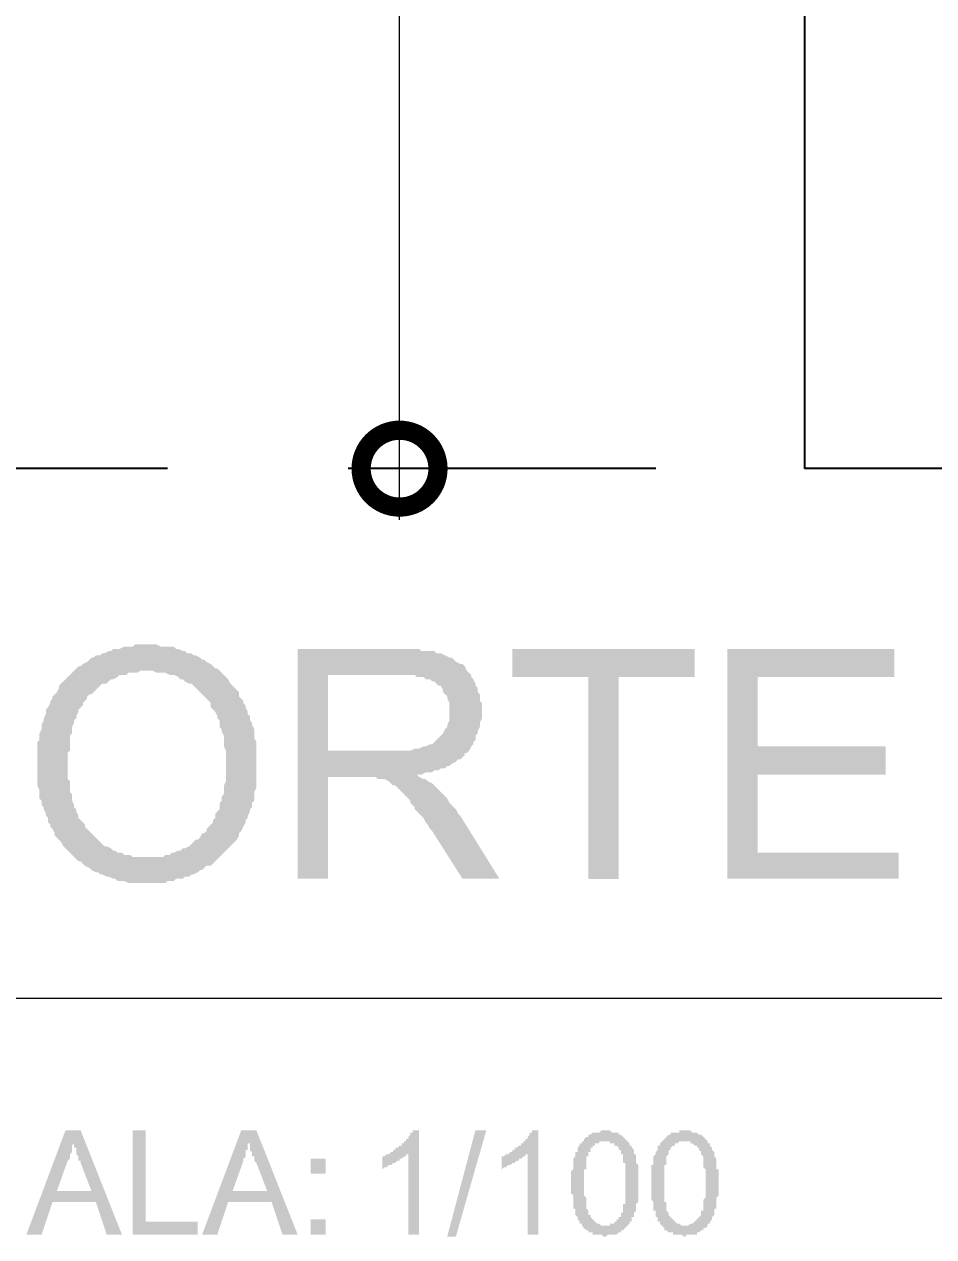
# Model space of a CAD drawing. Header units: millimetres. Extents: x 501.7 to 522.3, y 459.6 to 471.4.
# Drawn here: x 503.88 to 505.655, y 459.754 to 462.121 of the extents above; entities that cross this region are included whole.
import ezdxf

# ---------------------------------------------------------------- set-up
doc = ezdxf.new("R2010")
doc.units = ezdxf.units.MM
for name, color, linetype in [('ARQ_ALV VS', 2, 'Continuous'), ('PDF3_SIMB_02', 7, 'Continuous'), ('PDF3_SIMB_TXT', 7, 'Continuous')]:
    doc.layers.add(name, color=color, linetype=linetype)
doc.layers.add('ARQ_COTA_AZUL', color=5, linetype='Continuous', lineweight=20, true_color=0x0000ff)
doc.styles.add('cota', font='arial.ttf')
doc.dimstyles.new('Info 01 - annot', dxfattribs={"dimtxt": 2, "dimasz": 3, "dimexe": 1, "dimexo": 1, "dimgap": 1, "dimtad": 1, "dimzin": 4, "dimtxsty": 'cota', "dimblk": 'DOTSMALL', "dimcen": 2, "dimdle": 1, "dimclrd": 256, "dimclre": 256, "dimclrt": 1, "dimazin": 2, "dimtfac": 0.09, "dimtix": 1, "dimtmove": 2, "dimatfit": 2, "dimfxl": 5, "dimfxlon": 1, "dimtolj": 1, "dimtzin": 4, "dimlwd": -1, "dimarcsym": 1})

# ---------------------------------------------------------------- blocks, each defined once
blk = doc.blocks.new('_DotSmall')
at = {"color": 0, "linetype": 'ByBlock', "const_width": 0.5}
blk.add_lwpolyline([(-0.0625, 0, 1), (0.0625, 0, 1)], format="xyb", close=True, dxfattribs=at)
blk = doc.blocks.new('*D40')
at = {"layer": 'ARQ_COTA_AZUL', "transparency": 16777216}
blk.add_line((502.0554, 461.1533), (502.0554, 471.1533), dxfattribs=at)
at = {"layer": 'ARQ_COTA_AZUL', "lineweight": -2, "transparency": 16777216}
for p, q in [((502.5554, 471.0533), (501.9554, 471.0533)), ((502.5554, 461.2533), (501.9554, 461.2533))]:
    blk.add_line(p, q, dxfattribs=at)
at = {"layer": 'ARQ_COTA_AZUL', "transparency": 16777216, "xscale": 0.3, "yscale": 0.3, "zscale": 0.3}
for p, rotation in [((502.0554, 471.0533), 90), ((502.0554, 461.2533), 270)]:
    blk.add_blockref('_DotSmall', p, dxfattribs=dict(at, rotation=rotation))
at = {"layer": 'ARQ_COTA_AZUL', "color": 1, "transparency": 16777216, "insert": (501.8352, 466.1533), "char_height": 0.2, "attachment_point": 5, "rotation": 90, "style": 'cota'}
blk.add_mtext('\\A1;9,80', dxfattribs=at)
blk = doc.blocks.new('*D41')
at = {"layer": 'ARQ_COTA_AZUL', "transparency": 16777216}
blk.add_line((504.6122, 461.1533), (504.6122, 464.6033), dxfattribs=at)
at = {"layer": 'ARQ_COTA_AZUL', "lineweight": -2, "transparency": 16777216}
for p, q in [((505.1122, 464.5033), (504.5122, 464.5033)), ((505.1122, 461.2533), (504.5122, 461.2533))]:
    blk.add_line(p, q, dxfattribs=at)
at = {"layer": 'ARQ_COTA_AZUL', "transparency": 16777216, "xscale": 0.3, "yscale": 0.3, "zscale": 0.3}
for p, rotation in [((504.6122, 464.5033), 90), ((504.6122, 461.2533), 270)]:
    blk.add_blockref('_DotSmall', p, dxfattribs=dict(at, rotation=rotation))
at = {"layer": 'ARQ_COTA_AZUL', "color": 1, "transparency": 16777216, "insert": (504.392, 462.8783), "char_height": 0.2, "attachment_point": 5, "rotation": 90, "style": 'cota'}
blk.add_mtext('\\A1;3,25', dxfattribs=at)
blk = doc.blocks.new('*D45')
at = {"layer": 'ARQ_COTA_AZUL', "transparency": 16777216}
blk.add_line((503.6595, 461.1533), (503.6595, 464.6033), dxfattribs=at)
at = {"layer": 'ARQ_COTA_AZUL', "lineweight": -2, "transparency": 16777216}
for p, q in [((504.1595, 464.5033), (503.5595, 464.5033)), ((504.1595, 461.2533), (503.5595, 461.2533))]:
    blk.add_line(p, q, dxfattribs=at)
at = {"layer": 'ARQ_COTA_AZUL', "transparency": 16777216, "xscale": 0.3, "yscale": 0.3, "zscale": 0.3}
for p, rotation in [((503.6595, 464.5033), 90), ((503.6595, 461.2533), 270)]:
    blk.add_blockref('_DotSmall', p, dxfattribs=dict(at, rotation=rotation))
at = {"layer": 'ARQ_COTA_AZUL', "color": 1, "transparency": 16777216, "insert": (503.4393, 462.8783), "char_height": 0.2, "attachment_point": 5, "rotation": 90, "style": 'cota'}
blk.add_mtext('\\A1;3,25', dxfattribs=at)

msp = doc.modelspace()

# ---------------------------------------------------------------- hatches: boundary and pattern name
at = {"layer": 'PDF3_SIMB_TXT', "transparency": 33554559}
h = msp.add_hatch(color=256, dxfattribs=at)
h.paths.add_polyline_path([(503.9053, 460.6688), (503.9053, 460.6772), (503.9053, 460.6857), (503.9053, 460.6899), (503.9053, 460.6984), (503.9053, 460.7069), (503.9053, 460.7111), (503.9053, 460.7196), (503.9095, 460.7238), (503.9095, 460.7323), (503.9095, 460.7365), (503.9137, 460.745), (503.9137, 460.7492), (503.9137, 460.7534), (503.918, 460.7619), (503.918, 460.7661), (503.9222, 460.7746), (503.9222, 460.7788), (503.9222, 460.7831), (503.9264, 460.7873), (503.9307, 460.7958), (503.9307, 460.8), (503.9349, 460.8042), (503.9349, 460.8085), (503.9391, 460.8127), (503.9434, 460.8169), (503.9476, 460.8254), (503.9476, 460.8296), (503.9518, 460.8339), (503.9561, 460.8381), (503.9603, 460.8423), (503.9645, 460.8466), (503.9645, 460.8466), (503.9688, 460.8508), (503.973, 460.855), (503.9772, 460.8593), (503.9815, 460.8635), (503.9857, 460.8677), (503.9899, 460.8677), (503.9942, 460.872), (504.0026, 460.8762), (504.0069, 460.8804), (504.0111, 460.8847), (504.0153, 460.8847), (504.0196, 460.8889), (504.028, 460.8889), (504.0323, 460.8931), (504.0365, 460.8931), (504.045, 460.8974), (504.0492, 460.8974), (504.0534, 460.9016), (504.0619, 460.9016), (504.0661, 460.9016), (504.0746, 460.9058), (504.0788, 460.9058), (504.0831, 460.9058), (504.0915, 460.9058), (504.0958, 460.9101), (504.1042, 460.9101), (504.1085, 460.9101), (504.1169, 460.9101), (504.1212, 460.9101), (504.1254, 460.9101), (504.1339, 460.9101), (504.1381, 460.9101), (504.1466, 460.9058), (504.1508, 460.9058), (504.1593, 460.9058), (504.1635, 460.9058), (504.172, 460.9058), (504.1762, 460.9016), (504.1804, 460.9016), (504.1889, 460.8974), (504.1931, 460.8974), (504.1974, 460.8931), (504.2058, 460.8931), (504.2101, 460.8889), (504.2143, 460.8889), (504.2228, 460.8847), (504.227, 460.8804), (504.2312, 460.8804), (504.2312, 460.8804), (504.2355, 460.8762), (504.2439, 460.872), (504.2482, 460.8677), (504.2524, 460.8635), (504.2566, 460.8635), (504.2609, 460.8593), (504.2651, 460.855), (504.2693, 460.8508), (504.2736, 460.8466), (504.2778, 460.8423), (504.282, 460.8339), (504.2863, 460.8296), (504.2905, 460.8254), (504.2947, 460.8212), (504.299, 460.8169), (504.299, 460.8085), (504.3032, 460.8042), (504.3074, 460.8), (504.3074, 460.7958), (504.3117, 460.7915), (504.3117, 460.7873), (504.3159, 460.7788), (504.3159, 460.7746), (504.3201, 460.7704), (504.3201, 460.7619), (504.3244, 460.7577), (504.3244, 460.7534), (504.3286, 460.745), (504.3286, 460.7407), (504.3286, 460.7323), (504.3286, 460.728), (504.3328, 460.7196), (504.3328, 460.7153), (504.3328, 460.7111), (504.3328, 460.7026), (504.3328, 460.6942), (504.3328, 460.6899), (504.3328, 460.6815), (504.3328, 460.6772), (504.3328, 460.6772), (504.3328, 460.6688), (504.3328, 460.6603), (504.3328, 460.6561), (504.3328, 460.6476), (504.3328, 460.6434), (504.3328, 460.6349), (504.3328, 460.6307), (504.3286, 460.6222), (504.3286, 460.618), (504.3286, 460.6137), (504.3286, 460.6052), (504.3244, 460.601), (504.3244, 460.5925), (504.3201, 460.5883), (504.3201, 460.5841), (504.3159, 460.5756), (504.3159, 460.5714), (504.3117, 460.5671), (504.3117, 460.5629), (504.3074, 460.5544), (504.3074, 460.5544), (504.3032, 460.546), (504.299, 460.5417), (504.299, 460.5375), (504.2947, 460.529), (504.2905, 460.5248), (504.2863, 460.5206), (504.282, 460.5163), (504.2778, 460.5121), (504.2736, 460.5079), (504.2693, 460.5036), (504.2651, 460.4994), (504.2609, 460.4952), (504.2566, 460.4909), (504.2524, 460.4867), (504.2482, 460.4825), (504.2439, 460.4782), (504.2355, 460.4782), (504.2312, 460.474), (504.227, 460.4698), (504.2228, 460.4698), (504.2185, 460.4655), (504.2101, 460.4613), (504.2058, 460.4613), (504.2016, 460.4571), (504.1931, 460.4571), (504.1889, 460.4528), (504.1847, 460.4528), (504.1762, 460.4528), (504.172, 460.4486), (504.1635, 460.4486), (504.1593, 460.4486), (504.155, 460.4444), (504.1466, 460.4444), (504.1423, 460.4444), (504.1339, 460.4444), (504.1296, 460.4444), (504.1212, 460.4444), (504.1212, 460.4444), (504.1127, 460.4444), (504.1085, 460.4444), (504.1, 460.4444), (504.0915, 460.4444), (504.0873, 460.4444), (504.0831, 460.4444), (504.0746, 460.4486), (504.0704, 460.4486), (504.0619, 460.4486), (504.0577, 460.4528), (504.0534, 460.4528), (504.045, 460.4571), (504.0407, 460.4571), (504.0323, 460.4613), (504.028, 460.4613), (504.0238, 460.4655), (504.0196, 460.4655), (504.0111, 460.4698), (504.0069, 460.474), (504.0069, 460.474), (503.9984, 460.4782), (503.9942, 460.4825), (503.9899, 460.4867), (503.9857, 460.4867), (503.9815, 460.4909), (503.9772, 460.4952), (503.973, 460.4994), (503.9688, 460.5036), (503.9645, 460.5079), (503.9603, 460.5121), (503.9561, 460.5163), (503.9518, 460.5248), (503.9476, 460.529), (503.9434, 460.5333), (503.9391, 460.5375), (503.9391, 460.5417), (503.9349, 460.5502), (503.9307, 460.5544), (503.9307, 460.5587), (503.9264, 460.5629), (503.9264, 460.5714), (503.9222, 460.5756), (503.9222, 460.5798), (503.918, 460.5883), (503.918, 460.5925), (503.9137, 460.5968), (503.9137, 460.6052), (503.9095, 460.6095), (503.9095, 460.618), (503.9095, 460.6222), (503.9095, 460.6264), (503.9053, 460.6349), (503.9053, 460.6391), (503.9053, 460.6476), (503.9053, 460.6518), (503.9053, 460.6603), (503.9053, 460.6645), (503.9053, 460.6688)], flags=0)
h.paths.add_polyline_path([(503.9645, 460.6688), (503.9645, 460.6603), (503.9645, 460.6561), (503.9645, 460.6476), (503.9688, 460.6434), (503.9688, 460.6349), (503.9688, 460.6307), (503.9688, 460.6222), (503.973, 460.618), (503.973, 460.6095), (503.973, 460.6052), (503.9772, 460.5968), (503.9772, 460.5925), (503.9815, 460.5883), (503.9815, 460.5841), (503.9857, 460.5756), (503.9857, 460.5714), (503.9899, 460.5671), (503.9942, 460.5629), (503.9984, 460.5587), (503.9984, 460.5544), (504.0026, 460.5502), (504.0069, 460.546), (504.0111, 460.5417), (504.0153, 460.5375), (504.0196, 460.5333), (504.0238, 460.529), (504.028, 460.5248), (504.0323, 460.5206), (504.0365, 460.5163), (504.0407, 460.5163), (504.0492, 460.5121), (504.0534, 460.5079), (504.0577, 460.5079), (504.0619, 460.5036), (504.0704, 460.5036), (504.0746, 460.4994), (504.0788, 460.4994), (504.0873, 460.4994), (504.0915, 460.4952), (504.1, 460.4952), (504.1042, 460.4952), (504.1127, 460.4952), (504.1169, 460.4952), (504.1212, 460.4952), (504.1254, 460.4952), (504.1339, 460.4952), (504.1381, 460.4952), (504.1466, 460.4952), (504.1508, 460.4952), (504.155, 460.4994), (504.1635, 460.4994), (504.1677, 460.5036), (504.172, 460.5036), (504.1804, 460.5079), (504.1847, 460.5079), (504.1889, 460.5121), (504.1931, 460.5121), (504.2016, 460.5163), (504.2058, 460.5206), (504.2101, 460.5248), (504.2143, 460.529), (504.2185, 460.529), (504.2228, 460.5333), (504.227, 460.5417), (504.2312, 460.5417), (504.2355, 460.546), (504.2355, 460.5502), (504.2397, 460.5544), (504.2439, 460.5587), (504.2482, 460.5629), (504.2482, 460.5671), (504.2524, 460.5714), (504.2524, 460.5798), (504.2566, 460.5841), (504.2609, 460.5883), (504.2609, 460.5925), (504.2609, 460.601), (504.2651, 460.6052), (504.2651, 460.6137), (504.2693, 460.618), (504.2693, 460.6222), (504.2693, 460.6307), (504.2693, 460.6349), (504.2736, 460.6434), (504.2736, 460.6518), (504.2736, 460.6561), (504.2736, 460.6645), (504.2736, 460.673), (504.2736, 460.6772), (504.2736, 460.6815), (504.2736, 460.6899), (504.2736, 460.6942), (504.2736, 460.7026), (504.2693, 460.7111), (504.2693, 460.7153), (504.2693, 460.7196), (504.2693, 460.728), (504.2693, 460.7323), (504.2651, 460.7407), (504.2651, 460.745), (504.2609, 460.7492), (504.2609, 460.7577), (504.2609, 460.7619), (504.2566, 460.7661), (504.2566, 460.7704), (504.2524, 460.7788), (504.2482, 460.7831), (504.2439, 460.7873), (504.2439, 460.7958), (504.2397, 460.8), (504.2355, 460.8042), (504.2312, 460.8085), (504.227, 460.8127), (504.2228, 460.8169), (504.2185, 460.8212), (504.2143, 460.8254), (504.2101, 460.8296), (504.2058, 460.8339), (504.2016, 460.8339), (504.1931, 460.8381), (504.1889, 460.8423), (504.1847, 460.8423), (504.1804, 460.8466), (504.172, 460.8508), (504.1677, 460.8508), (504.1635, 460.8508), (504.155, 460.855), (504.1508, 460.855), (504.1423, 460.855), (504.1381, 460.855), (504.1296, 460.8593), (504.1254, 460.8593), (504.1212, 460.8593), (504.1127, 460.8593), (504.1085, 460.8593), (504.1, 460.855), (504.0958, 460.855), (504.0873, 460.855), (504.0831, 460.855), (504.0788, 460.8508), (504.0704, 460.8508), (504.0661, 460.8508), (504.0619, 460.8466), (504.0534, 460.8423), (504.0492, 460.8423), (504.045, 460.8381), (504.0407, 460.8339), (504.0323, 460.8339), (504.028, 460.8296), (504.0238, 460.8254), (504.0196, 460.8212), (504.0153, 460.8169), (504.0111, 460.8127), (504.0069, 460.8127), (504.0026, 460.8085), (504.0026, 460.8042), (503.9984, 460.8), (503.9942, 460.7958), (503.9942, 460.7915), (503.9899, 460.7873), (503.9857, 460.7831), (503.9857, 460.7788), (503.9815, 460.7704), (503.9815, 460.7661), (503.9772, 460.7619), (503.9772, 460.7577), (503.973, 460.7492), (503.973, 460.745), (503.973, 460.7365), (503.9688, 460.7323), (503.9688, 460.7238), (503.9688, 460.7196), (503.9688, 460.7111), (503.9688, 460.7026), (503.9645, 460.6984), (503.9645, 460.6899), (503.9645, 460.6815), (503.9645, 460.673), (503.9645, 460.6688)], flags=0)
h = msp.add_hatch(color=256, dxfattribs=at)
h.paths.add_polyline_path([(504.4133, 460.4528), (504.4133, 460.9016), (504.6123, 460.9016), (504.6207, 460.9016), (504.6292, 460.9016), (504.6334, 460.9016), (504.6419, 460.9016), (504.6504, 460.9016), (504.6546, 460.8973), (504.6631, 460.8973), (504.6673, 460.8973), (504.6758, 460.8973), (504.68, 460.8973), (504.6842, 460.8931), (504.6885, 460.8931), (504.6927, 460.8931), (504.7012, 460.8889), (504.7012, 460.8889), (504.7096, 460.8846), (504.7139, 460.8846), (504.7181, 460.8804), (504.7223, 460.8762), (504.7308, 460.8719), (504.735, 460.8719), (504.7393, 460.8677), (504.7435, 460.8592), (504.7477, 460.855), (504.752, 460.8508), (504.752, 460.8465), (504.7562, 460.8423), (504.7604, 460.8338), (504.7604, 460.8296), (504.7647, 460.8254), (504.7647, 460.8169), (504.7689, 460.8127), (504.7689, 460.8084), (504.7689, 460.8), (504.7731, 460.7957), (504.7731, 460.7873), (504.7731, 460.783), (504.7731, 460.7788), (504.7731, 460.7703), (504.7731, 460.7661), (504.7689, 460.7576), (504.7689, 460.7534), (504.7689, 460.7492), (504.7647, 460.7407), (504.7647, 460.7365), (504.7604, 460.7322), (504.7604, 460.7238), (504.7562, 460.7195), (504.7562, 460.7153), (504.752, 460.7111), (504.7477, 460.7026), (504.7435, 460.6984), (504.7393, 460.6984), (504.7393, 460.6941), (504.735, 460.6899), (504.7308, 460.6857), (504.7266, 460.6857), (504.7223, 460.6814), (504.7139, 460.6772), (504.7096, 460.673), (504.7054, 460.673), (504.7012, 460.6687), (504.6927, 460.6687), (504.6885, 460.6645), (504.68, 460.6645), (504.6758, 460.6603), (504.6673, 460.6603), (504.6631, 460.6603), (504.6546, 460.656), (504.6461, 460.656), (504.6461, 460.656), (504.6504, 460.6518), (504.6588, 460.6476), (504.6631, 460.6476), (504.6673, 460.6433), (504.6758, 460.6391), (504.68, 460.6349), (504.68, 460.6349), (504.6842, 460.6306), (504.6885, 460.6264), (504.6927, 460.6222), (504.6969, 460.6179), (504.7012, 460.6137), (504.7054, 460.6095), (504.7096, 460.601), (504.7139, 460.5968), (504.7181, 460.5925), (504.7223, 460.5883), (504.7266, 460.5798), (504.7308, 460.5756), (504.7308, 460.5756), (504.807, 460.4528), (504.735, 460.4528), (504.6758, 460.546), (504.6715, 460.5502), (504.6673, 460.5587), (504.6631, 460.5629), (504.6588, 460.5714), (504.6546, 460.5756), (504.6504, 460.5798), (504.6461, 460.5841), (504.6419, 460.5883), (504.6419, 460.5925), (504.6377, 460.5968), (504.6334, 460.601), (504.6334, 460.6052), (504.6334, 460.6052), (504.625, 460.6137), (504.6207, 460.6179), (504.6165, 460.6222), (504.6123, 460.6264), (504.608, 460.6306), (504.6038, 460.6349), (504.5996, 460.6349), (504.5953, 460.6391), (504.5911, 460.6433), (504.5826, 460.6476), (504.5784, 460.6476), (504.5742, 460.6476), (504.5699, 460.6476), (504.5657, 460.6518), (504.5572, 460.6518), (504.553, 460.6518), (504.5445, 460.6518), (504.5403, 460.6518), (504.4726, 460.6518), (504.4726, 460.4528)], flags=0)
h.paths.add_polyline_path([(504.4726, 460.7026), (504.5996, 460.7026), (504.608, 460.7026), (504.6165, 460.7026), (504.6207, 460.7026), (504.6292, 460.7026), (504.6334, 460.7026), (504.6419, 460.7068), (504.6461, 460.7068), (504.6504, 460.7068), (504.6588, 460.7111), (504.6631, 460.7111), (504.6631, 460.7111), (504.6715, 460.7153), (504.6758, 460.7153), (504.68, 460.7195), (504.6842, 460.7238), (504.6885, 460.728), (504.6927, 460.7322), (504.6969, 460.7365), (504.6969, 460.7365), (504.7012, 460.7449), (504.7054, 460.7492), (504.7054, 460.7534), (504.7096, 460.7619), (504.7096, 460.7661), (504.7096, 460.7746), (504.7096, 460.7788), (504.7096, 460.783), (504.7096, 460.7915), (504.7096, 460.7957), (504.7054, 460.8042), (504.7054, 460.8084), (504.7012, 460.8127), (504.6969, 460.8169), (504.6969, 460.8211), (504.6927, 460.8296), (504.6885, 460.8296), (504.6842, 460.8338), (504.68, 460.8381), (504.6758, 460.8381), (504.6715, 460.8423), (504.6631, 460.8423), (504.6588, 460.8465), (504.6546, 460.8465), (504.6461, 460.8465), (504.6419, 460.8508), (504.6334, 460.8508), (504.6292, 460.8508), (504.6207, 460.8508), (504.6123, 460.8508), (504.4726, 460.8508)], flags=0)
for points in [[(504.9803, 460.4527), (504.9803, 460.8464), (504.8321, 460.8464), (504.8321, 460.9014), (505.1877, 460.9014), (505.1877, 460.8464), (505.0396, 460.8464), (505.0396, 460.4527)], [(505.2515, 460.4528), (505.2515, 460.9016), (505.5775, 460.9016), (505.5775, 460.8465), (505.3108, 460.8465), (505.3108, 460.7111), (505.5606, 460.7111), (505.5606, 460.656), (505.3108, 460.656), (505.3108, 460.5036), (505.586, 460.5036), (505.586, 460.4528)], [(504.0913, 459.7584), (504.0913, 459.9616), (504.1167, 459.9616), (504.1167, 459.7838), (504.2183, 459.7838), (504.2183, 459.7584)], [(504.6504, 459.7585), (504.6292, 459.7585), (504.6292, 459.9152), (504.625, 459.9152), (504.625, 459.9109), (504.6207, 459.9109), (504.6207, 459.9109), (504.6165, 459.9067), (504.6165, 459.9067), (504.6123, 459.9067), (504.6123, 459.9025), (504.608, 459.9025), (504.6038, 459.8982), (504.6038, 459.8982), (504.5996, 459.8982), (504.5996, 459.8982), (504.5953, 459.894), (504.5953, 459.894), (504.5911, 459.894), (504.5869, 459.8898), (504.5869, 459.8898), (504.5826, 459.8898), (504.5826, 459.8898), (504.5784, 459.8855), (504.5784, 459.8855), (504.5784, 459.9109), (504.5826, 459.9109), (504.5826, 459.9109), (504.5869, 459.9152), (504.5869, 459.9152), (504.5911, 459.9152), (504.5953, 459.9194), (504.5953, 459.9194), (504.5996, 459.9194), (504.5996, 459.9236), (504.6038, 459.9236), (504.6038, 459.9279), (504.608, 459.9279), (504.608, 459.9279), (504.6123, 459.9321), (504.6123, 459.9321), (504.6165, 459.9321), (504.6165, 459.9363), (504.6207, 459.9363), (504.6207, 459.9406), (504.625, 459.9406), (504.625, 459.9448), (504.6292, 459.9448), (504.6292, 459.949), (504.6292, 459.949), (504.6334, 459.9533), (504.6334, 459.9533), (504.6334, 459.9575), (504.6377, 459.9575), (504.6377, 459.9617), (504.6504, 459.9617)], [(504.8832, 459.7585), (504.8621, 459.7585), (504.8621, 459.9152), (504.8578, 459.9152), (504.8578, 459.9109), (504.8536, 459.9109), (504.8536, 459.9109), (504.8494, 459.9067), (504.8494, 459.9067), (504.8451, 459.9067), (504.8451, 459.9025), (504.8409, 459.9025), (504.8367, 459.8982), (504.8367, 459.8982), (504.8367, 459.8982), (504.8324, 459.8982), (504.8282, 459.894), (504.8282, 459.894), (504.824, 459.894), (504.8197, 459.8898), (504.8197, 459.8898), (504.8155, 459.8898), (504.8155, 459.8898), (504.8113, 459.8855), (504.8113, 459.8855), (504.8113, 459.9109), (504.8155, 459.9109), (504.8155, 459.9109), (504.8197, 459.9152), (504.8197, 459.9152), (504.824, 459.9152), (504.8282, 459.9194), (504.8282, 459.9194), (504.8324, 459.9194), (504.8324, 459.9236), (504.8367, 459.9236), (504.8367, 459.9279), (504.8409, 459.9279), (504.8409, 459.9279), (504.8451, 459.9321), (504.8451, 459.9321), (504.8494, 459.9321), (504.8494, 459.9363), (504.8536, 459.9363), (504.8536, 459.9406), (504.8578, 459.9406), (504.8578, 459.9448), (504.8621, 459.9448), (504.8621, 459.949), (504.8621, 459.949), (504.8663, 459.9533), (504.8663, 459.9533), (504.8663, 459.9575), (504.8705, 459.9575), (504.8705, 459.9617), (504.8832, 459.9617)]]:
    msp.add_hatch(color=256, dxfattribs=at).paths.add_polyline_path(points)
h = msp.add_hatch(color=256, dxfattribs=at)
h.paths.add_polyline_path([(503.8841, 459.7585), (503.9603, 459.9617), (503.9899, 459.9617), (504.0704, 459.7585), (504.0407, 459.7585), (504.0196, 459.822), (503.9349, 459.822), (503.9137, 459.7585)], flags=0)
h.paths.add_polyline_path([(503.9434, 459.8432), (504.0111, 459.8432), (503.9899, 459.8982), (503.9899, 459.9025), (503.9857, 459.9025), (503.9857, 459.9067), (503.9857, 459.9109), (503.9857, 459.9109), (503.9815, 459.9152), (503.9815, 459.9194), (503.9815, 459.9194), (503.9815, 459.9236), (503.9815, 459.9279), (503.9772, 459.9279), (503.9772, 459.9321), (503.9772, 459.9321), (503.9772, 459.9363), (503.9772, 459.9363), (503.9772, 459.9406), (503.9772, 459.9363), (503.973, 459.9321), (503.973, 459.9321), (503.973, 459.9279), (503.973, 459.9236), (503.973, 459.9236), (503.973, 459.9194), (503.9688, 459.9152), (503.9688, 459.9152), (503.9688, 459.9109), (503.9688, 459.9109), (503.9688, 459.9067), (503.9645, 459.9025), (503.9645, 459.9025), (503.9645, 459.9025)], flags=0)
h = msp.add_hatch(color=256, dxfattribs=at)
h.paths.add_polyline_path([(504.227, 459.7585), (504.3032, 459.9617), (504.3329, 459.9617), (504.4133, 459.7585), (504.3837, 459.7585), (504.3625, 459.822), (504.2778, 459.822), (504.2567, 459.7585)], flags=0)
h.paths.add_polyline_path([(504.2863, 459.8432), (504.354, 459.8432), (504.3329, 459.8982), (504.3286, 459.9025), (504.3286, 459.9025), (504.3286, 459.9067), (504.3286, 459.9109), (504.3244, 459.9109), (504.3244, 459.9152), (504.3244, 459.9194), (504.3244, 459.9194), (504.3202, 459.9236), (504.3202, 459.9279), (504.3202, 459.9279), (504.3202, 459.9321), (504.3202, 459.9321), (504.3202, 459.9363), (504.3159, 459.9363), (504.3159, 459.9406), (504.3159, 459.9363), (504.3159, 459.9321), (504.3159, 459.9321), (504.3159, 459.9279), (504.3159, 459.9236), (504.3117, 459.9236), (504.3117, 459.9194), (504.3117, 459.9152), (504.3117, 459.9152), (504.3117, 459.9109), (504.3117, 459.9109), (504.3075, 459.9067), (504.3075, 459.9025), (504.3075, 459.9025), (504.3075, 459.9025)], flags=0)
h = msp.add_hatch(color=256, dxfattribs=at)
h.paths.add_polyline_path([(504.9467, 459.8601), (504.9467, 459.8601), (504.9467, 459.8644), (504.9467, 459.8686), (504.9467, 459.8728), (504.9467, 459.8728), (504.9467, 459.8771), (504.9467, 459.8813), (504.951, 459.8855), (504.951, 459.8855), (504.951, 459.8898), (504.951, 459.894), (504.951, 459.894), (504.951, 459.8982), (504.951, 459.8982), (504.951, 459.9025), (504.951, 459.9067), (504.951, 459.9067), (504.9552, 459.9109), (504.9552, 459.9109), (504.9552, 459.9152), (504.9552, 459.9152), (504.9552, 459.9194), (504.9594, 459.9194), (504.9594, 459.9236), (504.9594, 459.9279), (504.9594, 459.9279), (504.9637, 459.9321), (504.9637, 459.9321), (504.9637, 459.9363), (504.9679, 459.9363), (504.9679, 459.9406), (504.9721, 459.9406), (504.9721, 459.9448), (504.9721, 459.9448), (504.9764, 459.949), (504.9764, 459.949), (504.9806, 459.949), (504.9806, 459.9533), (504.9848, 459.9533), (504.9848, 459.9533), (504.9891, 459.9575), (504.9891, 459.9575), (504.9933, 459.9575), (504.9975, 459.9575), (504.9975, 459.9575), (505.0018, 459.9575), (505.006, 459.9617), (505.006, 459.9617), (505.0102, 459.9617), (505.0145, 459.9617), (505.0145, 459.9617), (505.0145, 459.9617), (505.0187, 459.9617), (505.0229, 459.9617), (505.0229, 459.9617), (505.0272, 459.9575), (505.0314, 459.9575), (505.0314, 459.9575), (505.0356, 459.9575), (505.0399, 459.9575), (505.0399, 459.9533), (505.0399, 459.9533), (505.0441, 459.9533), (505.0441, 459.9533), (505.0483, 459.949), (505.0483, 459.949), (505.0526, 459.9448), (505.0526, 459.9448), (505.0568, 459.9406), (505.0568, 459.9406), (505.061, 459.9363), (505.061, 459.9363), (505.061, 459.9321), (505.0653, 459.9321), (505.0653, 459.9279), (505.0653, 459.9279), (505.0695, 459.9236), (505.0695, 459.9194), (505.0695, 459.9194), (505.0695, 459.9152), (505.0737, 459.9152), (505.0737, 459.9109), (505.0737, 459.9067), (505.0737, 459.9067), (505.0737, 459.9025), (505.0737, 459.9025), (505.0737, 459.8982), (505.0737, 459.8982), (505.078, 459.894), (505.078, 459.8898), (505.078, 459.8898), (505.078, 459.8855), (505.078, 459.8855), (505.078, 459.8813), (505.078, 459.8771), (505.078, 459.8728), (505.078, 459.8728), (505.078, 459.8686), (505.078, 459.8644), (505.078, 459.8601), (505.078, 459.8601), (505.078, 459.8601), (505.078, 459.8559), (505.078, 459.8517), (505.078, 459.8474), (505.078, 459.8432), (505.078, 459.8432), (505.078, 459.839), (505.078, 459.8347), (505.078, 459.8347), (505.078, 459.8305), (505.078, 459.8263), (505.078, 459.8263), (505.078, 459.822), (505.0737, 459.8178), (505.0737, 459.8178), (505.0737, 459.8136), (505.0737, 459.8136), (505.0737, 459.8093), (505.0737, 459.8093), (505.0737, 459.8051), (505.0695, 459.8009), (505.0695, 459.8009), (505.0695, 459.7966), (505.0695, 459.7966), (505.0695, 459.7924), (505.0653, 459.7924), (505.0653, 459.7882), (505.0653, 459.7839), (505.061, 459.7839), (505.061, 459.7797), (505.061, 459.7797), (505.0568, 459.7755), (505.0568, 459.7755), (505.0526, 459.7712), (505.0526, 459.7712), (505.0526, 459.7712), (505.0483, 459.767), (505.0483, 459.767), (505.0441, 459.767), (505.0441, 459.7628), (505.0399, 459.7628), (505.0399, 459.7628), (505.0356, 459.7585), (505.0356, 459.7585), (505.0314, 459.7585), (505.0272, 459.7585), (505.0272, 459.7585), (505.0229, 459.7585), (505.0187, 459.7585), (505.0187, 459.7585), (505.0145, 459.7543), (505.0145, 459.7543), (505.0102, 459.7543), (505.006, 459.7585), (505.006, 459.7585), (505.0018, 459.7585), (504.9975, 459.7585), (504.9975, 459.7585), (504.9933, 459.7585), (504.9891, 459.7585), (504.9891, 459.7628), (504.9848, 459.7628), (504.9848, 459.7628), (504.9806, 459.7628), (504.9806, 459.767), (504.9764, 459.767), (504.9764, 459.767), (504.9721, 459.7712), (504.9721, 459.7712), (504.9679, 459.7755), (504.9679, 459.7755), (504.9679, 459.7755), (504.9679, 459.7797), (504.9637, 459.7797), (504.9637, 459.7839), (504.9637, 459.7839), (504.9637, 459.7839), (504.9594, 459.7882), (504.9594, 459.7882), (504.9594, 459.7924), (504.9594, 459.7924), (504.9552, 459.7966), (504.9552, 459.8009), (504.9552, 459.8009), (504.9552, 459.8051), (504.9552, 459.8051), (504.9552, 459.8093), (504.951, 459.8093), (504.951, 459.8136), (504.951, 459.8178), (504.951, 459.8178), (504.951, 459.822), (504.951, 459.8263), (504.951, 459.8305), (504.951, 459.8305), (504.951, 459.8347), (504.9467, 459.839), (504.9467, 459.8432), (504.9467, 459.8432), (504.9467, 459.8474), (504.9467, 459.8517), (504.9467, 459.8559), (504.9467, 459.8601)], flags=0)
h.paths.add_polyline_path([(504.9721, 459.8601), (504.9721, 459.8559), (504.9721, 459.8517), (504.9721, 459.8474), (504.9721, 459.8432), (504.9721, 459.839), (504.9721, 459.8347), (504.9721, 459.8347), (504.9764, 459.8305), (504.9764, 459.8263), (504.9764, 459.822), (504.9764, 459.822), (504.9764, 459.8178), (504.9764, 459.8136), (504.9764, 459.8136), (504.9764, 459.8093), (504.9764, 459.8093), (504.9806, 459.8051), (504.9806, 459.8051), (504.9806, 459.8009), (504.9806, 459.8009), (504.9806, 459.7966), (504.9806, 459.7966), (504.9848, 459.7966), (504.9848, 459.7924), (504.9848, 459.7924), (504.9848, 459.7924), (504.9891, 459.7882), (504.9891, 459.7882), (504.9933, 459.7839), (504.9933, 459.7839), (504.9975, 459.7797), (504.9975, 459.7797), (505.0018, 459.7797), (505.0018, 459.7797), (505.006, 459.7755), (505.0102, 459.7755), (505.0102, 459.7755), (505.0145, 459.7755), (505.0145, 459.7755), (505.0187, 459.7755), (505.0229, 459.7755), (505.0229, 459.7797), (505.0272, 459.7797), (505.0272, 459.7797), (505.0314, 459.7797), (505.0314, 459.7839), (505.0356, 459.7839), (505.0356, 459.7882), (505.0399, 459.7882), (505.0399, 459.7924), (505.0399, 459.7924), (505.0441, 459.7924), (505.0441, 459.7966), (505.0441, 459.7966), (505.0441, 459.8009), (505.0441, 459.8009), (505.0483, 459.8009), (505.0483, 459.8051), (505.0483, 459.8051), (505.0483, 459.8093), (505.0483, 459.8136), (505.0483, 459.8136), (505.0483, 459.8178), (505.0526, 459.8178), (505.0526, 459.822), (505.0526, 459.8263), (505.0526, 459.8305), (505.0526, 459.8305), (505.0526, 459.8347), (505.0526, 459.839), (505.0526, 459.8432), (505.0526, 459.8474), (505.0526, 459.8474), (505.0526, 459.8517), (505.0526, 459.8559), (505.0526, 459.8601), (505.0526, 459.8644), (505.0526, 459.8644), (505.0526, 459.8686), (505.0526, 459.8728), (505.0526, 459.8771), (505.0526, 459.8813), (505.0526, 459.8855), (505.0526, 459.8855), (505.0526, 459.8898), (505.0526, 459.894), (505.0526, 459.8982), (505.0483, 459.8982), (505.0483, 459.9025), (505.0483, 459.9025), (505.0483, 459.9067), (505.0483, 459.9109), (505.0483, 459.9109), (505.0483, 459.9152), (505.0441, 459.9152), (505.0441, 459.9152), (505.0441, 459.9194), (505.0441, 459.9194), (505.0441, 459.9236), (505.0441, 459.9236), (505.0399, 459.9236), (505.0399, 459.9279), (505.0399, 459.9279), (505.0356, 459.9321), (505.0356, 459.9321), (505.0314, 459.9321), (505.0314, 459.9363), (505.0272, 459.9363), (505.0229, 459.9363), (505.0229, 459.9406), (505.0187, 459.9406), (505.0187, 459.9406), (505.0145, 459.9406), (505.0145, 459.9406), (505.0102, 459.9406), (505.006, 459.9406), (505.006, 459.9406), (505.0018, 459.9406), (505.0018, 459.9363), (504.9975, 459.9363), (504.9933, 459.9363), (504.9933, 459.9321), (504.9891, 459.9321), (504.9891, 459.9321), (504.9891, 459.9279), (504.9848, 459.9279), (504.9848, 459.9236), (504.9848, 459.9236), (504.9848, 459.9194), (504.9806, 459.9194), (504.9806, 459.9194), (504.9806, 459.9152), (504.9806, 459.9152), (504.9806, 459.9109), (504.9764, 459.9109), (504.9764, 459.9067), (504.9764, 459.9025), (504.9764, 459.9025), (504.9764, 459.8982), (504.9764, 459.894), (504.9764, 459.894), (504.9764, 459.8898), (504.9764, 459.8855), (504.9721, 459.8855), (504.9721, 459.8813), (504.9721, 459.8771), (504.9721, 459.8728), (504.9721, 459.8686), (504.9721, 459.8686), (504.9721, 459.8644), (504.9721, 459.8601), (504.9721, 459.8601)], flags=0)
h = msp.add_hatch(color=256, dxfattribs=at)
h.paths.add_polyline_path([(505.1034, 459.8601), (505.1034, 459.8601), (505.1034, 459.8644), (505.1034, 459.8686), (505.1034, 459.8728), (505.1034, 459.8728), (505.1034, 459.8771), (505.1034, 459.8813), (505.1034, 459.8855), (505.1034, 459.8855), (505.1034, 459.8898), (505.1034, 459.894), (505.1076, 459.894), (505.1076, 459.8982), (505.1076, 459.8982), (505.1076, 459.9025), (505.1076, 459.9067), (505.1076, 459.9067), (505.1076, 459.9109), (505.1076, 459.9109), (505.1118, 459.9152), (505.1118, 459.9152), (505.1118, 459.9194), (505.1118, 459.9194), (505.1161, 459.9236), (505.1161, 459.9279), (505.1161, 459.9279), (505.1161, 459.9321), (505.1203, 459.9321), (505.1203, 459.9363), (505.1203, 459.9363), (505.1245, 459.9406), (505.1245, 459.9406), (505.1288, 459.9448), (505.1288, 459.9448), (505.133, 459.949), (505.133, 459.949), (505.133, 459.949), (505.1372, 459.9533), (505.1372, 459.9533), (505.1415, 459.9533), (505.1415, 459.9575), (505.1457, 459.9575), (505.1499, 459.9575), (505.1499, 459.9575), (505.1542, 459.9575), (505.1584, 459.9575), (505.1584, 459.9617), (505.1626, 459.9617), (505.1669, 459.9617), (505.1669, 459.9617), (505.1669, 459.9617), (505.1711, 459.9617), (505.1753, 459.9617), (505.1753, 459.9617), (505.1796, 459.9617), (505.1838, 459.9575), (505.1838, 459.9575), (505.188, 459.9575), (505.1923, 459.9575), (505.1923, 459.9575), (505.1965, 459.9533), (505.1965, 459.9533), (505.2007, 459.9533), (505.2007, 459.9533), (505.205, 459.949), (505.205, 459.949), (505.2092, 459.9448), (505.2092, 459.9448), (505.2134, 459.9406), (505.2134, 459.9406), (505.2134, 459.9363), (505.2177, 459.9363), (505.2177, 459.9321), (505.2177, 459.9321), (505.2219, 459.9279), (505.2219, 459.9279), (505.2219, 459.9236), (505.2261, 459.9194), (505.2261, 459.9194), (505.2261, 459.9152), (505.2261, 459.9152), (505.2261, 459.9109), (505.2304, 459.9067), (505.2304, 459.9067), (505.2304, 459.9025), (505.2304, 459.9025), (505.2304, 459.8982), (505.2304, 459.8982), (505.2304, 459.894), (505.2304, 459.8898), (505.2304, 459.8898), (505.2304, 459.8855), (505.2346, 459.8855), (505.2346, 459.8813), (505.2346, 459.8771), (505.2346, 459.8728), (505.2346, 459.8728), (505.2346, 459.8686), (505.2346, 459.8644), (505.2346, 459.8601), (505.2346, 459.8601), (505.2346, 459.8601), (505.2346, 459.8559), (505.2346, 459.8517), (505.2346, 459.8474), (505.2346, 459.8432), (505.2346, 459.8432), (505.2346, 459.839), (505.2346, 459.8347), (505.2346, 459.8347), (505.2304, 459.8305), (505.2304, 459.8263), (505.2304, 459.8263), (505.2304, 459.822), (505.2304, 459.8178), (505.2304, 459.8178), (505.2304, 459.8136), (505.2304, 459.8136), (505.2304, 459.8093), (505.2261, 459.8093), (505.2261, 459.8051), (505.2261, 459.8009), (505.2261, 459.8009), (505.2261, 459.7966), (505.2261, 459.7966), (505.2219, 459.7924), (505.2219, 459.7924), (505.2219, 459.7882), (505.2177, 459.7839), (505.2177, 459.7839), (505.2177, 459.7797), (505.2134, 459.7797), (505.2134, 459.7755), (505.2134, 459.7755), (505.2092, 459.7712), (505.2092, 459.7712), (505.205, 459.7712), (505.205, 459.767), (505.205, 459.767), (505.2007, 459.767), (505.1965, 459.7628), (505.1965, 459.7628), (505.1923, 459.7628), (505.1923, 459.7585), (505.188, 459.7585), (505.188, 459.7585), (505.1838, 459.7585), (505.1796, 459.7585), (505.1796, 459.7585), (505.1753, 459.7585), (505.1711, 459.7585), (505.1711, 459.7543), (505.1669, 459.7543), (505.1669, 459.7543), (505.1626, 459.7585), (505.1584, 459.7585), (505.1584, 459.7585), (505.1542, 459.7585), (505.1499, 459.7585), (505.1499, 459.7585), (505.1457, 459.7585), (505.1457, 459.7628), (505.1415, 459.7628), (505.1415, 459.7628), (505.1372, 459.7628), (505.133, 459.767), (505.133, 459.767), (505.1288, 459.767), (505.1288, 459.7712), (505.1288, 459.7712), (505.1245, 459.7755), (505.1245, 459.7755), (505.1245, 459.7755), (505.1203, 459.7797), (505.1203, 459.7797), (505.1203, 459.7839), (505.1203, 459.7839), (505.1161, 459.7839), (505.1161, 459.7882), (505.1161, 459.7882), (505.1161, 459.7924), (505.1118, 459.7924), (505.1118, 459.7966), (505.1118, 459.8009), (505.1118, 459.8009), (505.1118, 459.8051), (505.1076, 459.8051), (505.1076, 459.8093), (505.1076, 459.8093), (505.1076, 459.8136), (505.1076, 459.8178), (505.1076, 459.8178), (505.1076, 459.822), (505.1034, 459.8263), (505.1034, 459.8305), (505.1034, 459.8305), (505.1034, 459.8347), (505.1034, 459.839), (505.1034, 459.8432), (505.1034, 459.8432), (505.1034, 459.8474), (505.1034, 459.8517), (505.1034, 459.8559), (505.1034, 459.8601)], flags=0)
h.paths.add_polyline_path([(505.1288, 459.8601), (505.1288, 459.8559), (505.1288, 459.8517), (505.1288, 459.8474), (505.1288, 459.8432), (505.1288, 459.839), (505.1288, 459.8347), (505.1288, 459.8347), (505.1288, 459.8305), (505.1288, 459.8263), (505.1288, 459.822), (505.133, 459.822), (505.133, 459.8178), (505.133, 459.8136), (505.133, 459.8136), (505.133, 459.8093), (505.133, 459.8093), (505.133, 459.8051), (505.133, 459.8051), (505.1372, 459.8009), (505.1372, 459.8009), (505.1372, 459.7966), (505.1372, 459.7966), (505.1372, 459.7966), (505.1415, 459.7924), (505.1415, 459.7924), (505.1415, 459.7924), (505.1457, 459.7882), (505.1457, 459.7882), (505.1499, 459.7839), (505.1499, 459.7839), (505.1542, 459.7797), (505.1542, 459.7797), (505.1584, 459.7797), (505.1584, 459.7797), (505.1626, 459.7755), (505.1626, 459.7755), (505.1669, 459.7755), (505.1669, 459.7755), (505.1711, 459.7755), (505.1753, 459.7755), (505.1753, 459.7755), (505.1796, 459.7797), (505.1796, 459.7797), (505.1838, 459.7797), (505.1838, 459.7797), (505.188, 459.7839), (505.188, 459.7839), (505.1923, 459.7882), (505.1923, 459.7882), (505.1965, 459.7924), (505.1965, 459.7924), (505.1965, 459.7924), (505.2007, 459.7966), (505.2007, 459.7966), (505.2007, 459.8009), (505.2007, 459.8009), (505.2007, 459.8009), (505.2007, 459.8051), (505.205, 459.8051), (505.205, 459.8093), (505.205, 459.8136), (505.205, 459.8136), (505.205, 459.8178), (505.205, 459.8178), (505.205, 459.822), (505.205, 459.8263), (505.2092, 459.8305), (505.2092, 459.8305), (505.2092, 459.8347), (505.2092, 459.839), (505.2092, 459.8432), (505.2092, 459.8474), (505.2092, 459.8474), (505.2092, 459.8517), (505.2092, 459.8559), (505.2092, 459.8601), (505.2092, 459.8644), (505.2092, 459.8644), (505.2092, 459.8686), (505.2092, 459.8728), (505.2092, 459.8771), (505.2092, 459.8813), (505.2092, 459.8855), (505.2092, 459.8855), (505.205, 459.8898), (505.205, 459.894), (505.205, 459.8982), (505.205, 459.8982), (505.205, 459.9025), (505.205, 459.9025), (505.205, 459.9067), (505.205, 459.9109), (505.205, 459.9109), (505.2007, 459.9152), (505.2007, 459.9152), (505.2007, 459.9152), (505.2007, 459.9194), (505.2007, 459.9194), (505.1965, 459.9236), (505.1965, 459.9236), (505.1965, 459.9236), (505.1965, 459.9279), (505.1923, 459.9279), (505.1923, 459.9321), (505.188, 459.9321), (505.188, 459.9321), (505.1838, 459.9363), (505.1838, 459.9363), (505.1796, 459.9363), (505.1796, 459.9406), (505.1753, 459.9406), (505.1711, 459.9406), (505.1711, 459.9406), (505.1669, 459.9406), (505.1669, 459.9406), (505.1626, 459.9406), (505.1584, 459.9406), (505.1584, 459.9406), (505.1542, 459.9363), (505.1542, 459.9363), (505.1499, 459.9363), (505.1499, 459.9321), (505.1457, 459.9321), (505.1457, 459.9321), (505.1415, 459.9279), (505.1415, 459.9279), (505.1415, 459.9236), (505.1372, 459.9236), (505.1372, 459.9194), (505.1372, 459.9194), (505.1372, 459.9194), (505.1372, 459.9152), (505.1372, 459.9152), (505.133, 459.9109), (505.133, 459.9109), (505.133, 459.9067), (505.133, 459.9025), (505.133, 459.9025), (505.133, 459.8982), (505.133, 459.894), (505.1288, 459.894), (505.1288, 459.8898), (505.1288, 459.8855), (505.1288, 459.8855), (505.1288, 459.8813), (505.1288, 459.8771), (505.1288, 459.8728), (505.1288, 459.8686), (505.1288, 459.8686), (505.1288, 459.8644), (505.1288, 459.8601), (505.1288, 459.8601)], flags=0)

# ---------------------------------------------------------------- linework, layer by layer
at = {"layer": 'ARQ_ALV VS'}
for p in [(505.4021, 464.5033), (508.0021, 461.2533)]:
    msp.add_line(p, (505.4021, 461.2533), dxfattribs=at)
at = {"layer": 'PDF3_SIMB_02', "lineweight": 20}
msp.add_lwpolyline([(503.016, 460.2199), (506.5509, 460.2199)], dxfattribs=at)
at = {"layer": 'PDF3_SIMB_TXT', "lineweight": 20, "transparency": 33554559}
for points in [[(504.7051, 459.7542), (504.7601, 459.9616), (504.722, 459.7542), (504.7813, 459.9616)], [(504.4387, 459.8771), (504.4387, 459.9067), (504.4683, 459.8771), (504.4683, 459.9067)], [(504.4387, 459.7585), (504.4387, 459.7882), (504.4683, 459.7585), (504.4683, 459.7882)]]:
    msp.add_solid(points, dxfattribs=at)

# ---------------------------------------------------------------- dimensions: what is measured, and where the dimension line sits
at = {"layer": 'ARQ_COTA_AZUL'}
for base, p2, picture, middle in [((502.0554, 471.0533), (511.4021, 471.0533), '*D40', (501.8352, 466.1533)), ((503.6595, 464.5033), (505.4021, 464.5033), '*D45', (503.4393, 462.8783)), ((504.6122, 464.5033), (505.4021, 464.5033), '*D41', (504.392, 462.8783))]:
    dim = msp.add_linear_dim(base=base, p1=(505.4021, 461.2533), p2=p2, angle=90, dimstyle='Info 01 - annot', dxfattribs=at)
    dim.commit()
    dim.dimension.update_dxf_attribs({"geometry": picture, "text_midpoint": middle})

doc.saveas('drawing.dxf')
